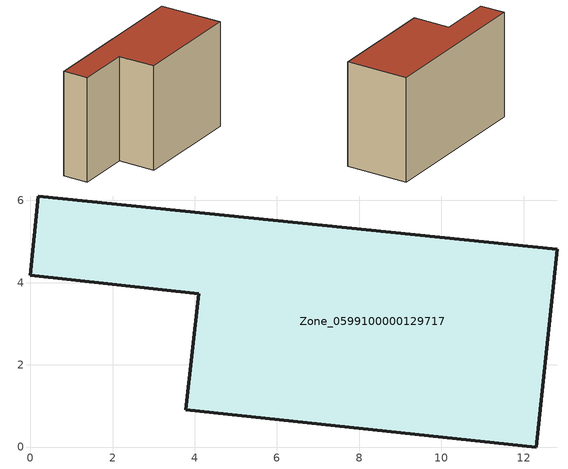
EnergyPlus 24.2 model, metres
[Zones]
Zone_0599100000129717
 floor ground (C_G): 0.19,6.11 12.82,4.81 12.31,0 3.79,0.9 4.09,3.73 0,4.18 z0
 wall outside (C_F): 12.82,4.81 0.19,6.11 0,4.18 4.09,3.73 3.79,0.9 12.31,0 12.82,4.81 z0:8.05
 roof outside (C_R): 12.31,0 12.82,4.81 0.19,6.11 0,4.18 4.09,3.73 3.79,0.9 z8.05
[BUILDING]
Pand.0599100000129717: North Axis=0; Terrain=City; Loads Convergence Tolerance Value=0.04; Temperature Convergence Tolerance Value=0.4; Solar Distribution=FullExterior; Maximum Number of Warmup Days=25; Minimum Number of Warmup Days=1
[Site:Location]
Rotterdam.The.Hague.AP_ZH_NLD Design_Conditions: Latitude=51.96; Longitude=4.45; Time Zone=1; Elevation=-4.5
[SITE:GROUNDTEMPERATURE:BUILDINGSURFACE]
18, 18, 18, 18, 18, 18, 18, 18, 18, 18, 18, 18
[MATERIAL] Thermal Absorptance=0.9; Solar Absorptance=0.7; Visible Absorptance=0.7
Name | Roughness | Thickness | Conductivity | Density | Specific Heat
G.TC.1946 | MediumSmooth | 0.15 | 1 | 540 | 1210
F.TC.1946 | Rough | 0.3 | 0.857143 | 1920 | 840
R.TC.1946 | MediumRough | 0.2 | 0.909091 | 1500 | 1000
[CONSTRUCTION]
C_G: G.TC.1946
C_F: F.TC.1946
C_R: R.TC.1946
[ZONE]
Zone_0599100000129717: Type=1; Multiplier=1; Ceiling Height=Autocalculate; Volume=Autocalculate; Floor Area=autocalculate; Part of Total Floor Area=Yes
[ZONEINFILTRATION:DESIGNFLOWRATE]
Infil_Zone_0599100000129717: Zone or ZoneList or Space or SpaceList=Zone_0599100000129717; Schedule=AlwaysOn; Design Flow Rate Calculation Method=Flow/Area; Flow Rate per Floor Area=0.003; Constant Term Coefficient=1; Temperature Term Coefficient=0; Velocity Term Coefficient=0; Velocity Squared Term Coefficient=0
[HVACTEMPLATE:ZONE:IDEALLOADSAIRSYSTEM]
Zone_0599100000129717: Maximum Heating Supply Air Temperature=50; Minimum Cooling Supply Air Temperature=13; Maximum Heating Supply Air Humidity Ratio=0.0156; Minimum Cooling Supply Air Humidity Ratio=0.0077; Heating Limit=NoLimit; Cooling Limit=NoLimit; Dehumidification Control Type=ConstantSensibleHeatRatio; Cooling Sensible Heat Ratio=0.7; Dehumidification Setpoint=60; Humidification Control Type=None; Humidification Setpoint=30; Outdoor Air Method=None; Outdoor Air Flow Rate per Person=0.00944; Outdoor Air Flow Rate per Zone Floor Area=0; Outdoor Air Flow Rate per Zone=0; Demand Controlled Ventilation Type=None; Outdoor Air Economizer Type=NoEconomizer; Heat Recovery Type=None; Sensible Heat Recovery Effectiveness=0.7; Latent Heat Recovery Effectiveness=0.65
[ZONECONTROL:THERMOSTAT]
ThermostatControl_Zone_0599100000129717: Zone or ZoneList=Zone_0599100000129717; Control Type Schedule=DualSetpointControlType; Control 1=Thermostat_Zone_0599100000129717; Temperature Difference Between Cutout And Setpoint=0
[THERMOSTATSETPOINT:DUALSETPOINT]
Thermostat_Zone_0599100000129717: Heating Setpoint Temperature Schedule=HeatingSetpoint_Zone_0599100000129717; Cooling Setpoint Temperature Schedule=CoolingSetpoint_Zone_0599100000129717
[SCHEDULE:COMPACT]
HeatingSetpoint_Zone_0599100000129717: Through: 12/31, For: AllDays, Until: 24:00, 21
CoolingSetpoint_Zone_0599100000129717: Through: 12/31, For: AllDays, Until: 24:00, 24
DualSetpointControlType: Through: 12/31, For: AllDays, Until: 24:00, 4
AlwaysOn: Through: 12/31, For: AllDays, Until: 24:00, 1
